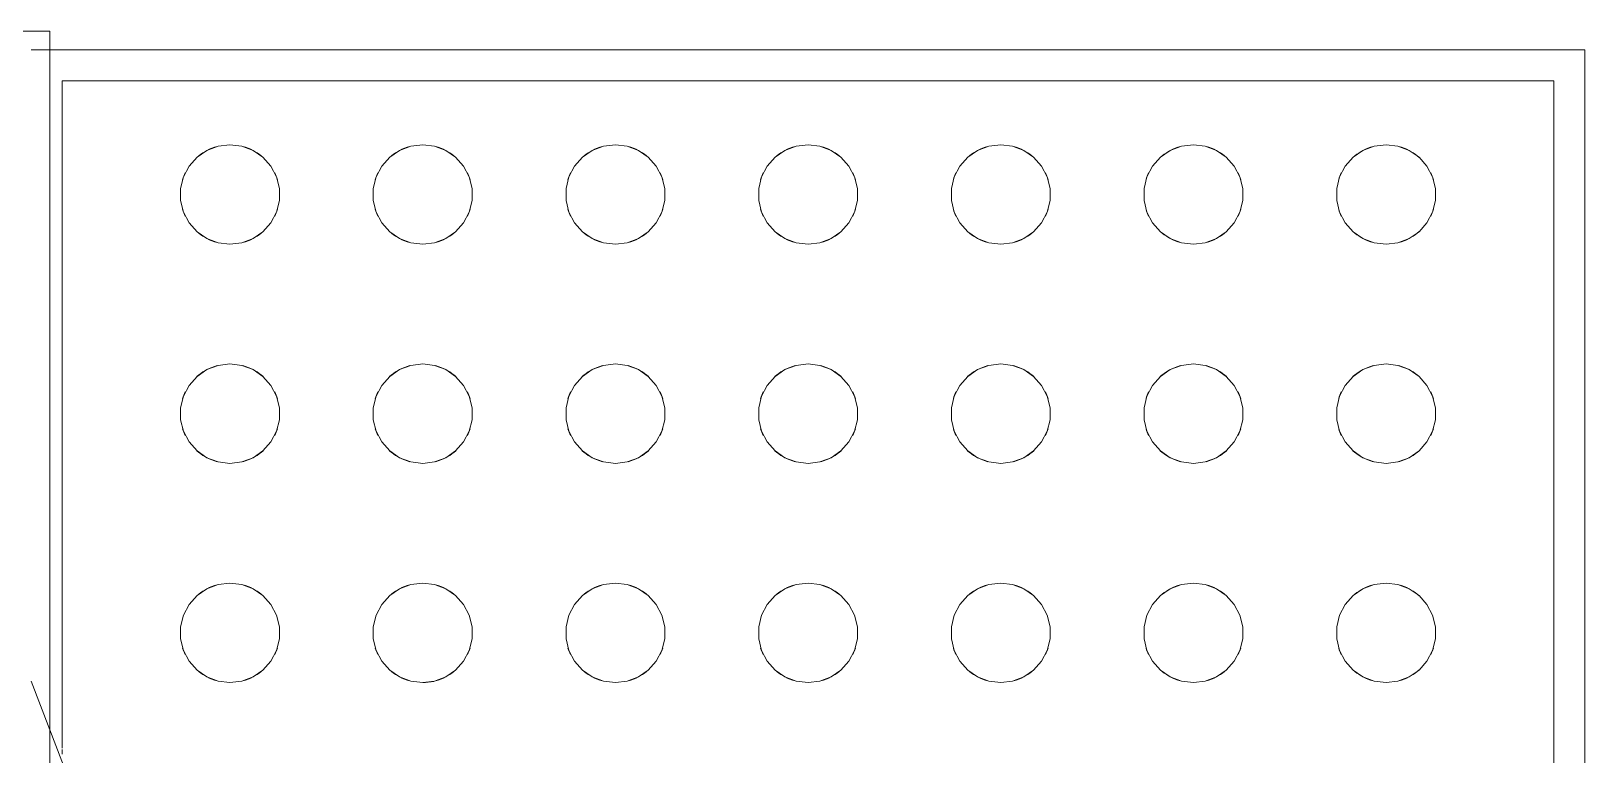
# Model space of a CAD drawing. Header units: metres. Extents: x 147 to 427, y -16 to 162.
# Drawn here: x 177.1036 to 177.3536, y 83.5653 to 83.6817 of the extents above; entities that cross this region are included whole.
import ezdxf

# ---------------------------------------------------------------- set-up
doc = ezdxf.new("R2010")
doc.units = ezdxf.units.M
doc.layers.add('P-SANR-FIXT', color=7, linetype='Continuous', lineweight=5)

# ---------------------------------------------------------------- blocks, each defined once
blk = doc.blocks.new('UT_Bebedouro Industrial - UT_Bebedouro Industrial-3662647-BANHEIROS E VESTIÁRIO')
at = {"layer": 'P-SANR-FIXT', "color": 9, "true_color": 0xc0c0c0}
for p, q in [((0.343, -0.243), (0.343, 0.243)), ((-0.343, -0.243), (0.343, -0.243)), ((0.23065, -0.243), (0.21719, -0.24819)), ((0.34, -0.243), (0.34, -0.49)), ((0.22767, -0.245), (0.335, -0.245)), ((0.335, -0.245), (0.335, -0.485)), ((0.335, -0.485), (-0.335, -0.485)), ((0.34, -0.49), (-0.34, -0.49))]:
    blk.add_line(p, q, dxfattribs=at)
at = {"layer": 'P-SANR-FIXT', "color": 254, "true_color": 0xd3d3d3}
for p, q in [((0.343, 0.243), (0.343, -0.243)), ((0.23844, -0.24), (0.23065, -0.243)), ((0.34, -0.24), (0.34, -0.243)), ((0.343, -0.243), (-0.343, -0.243)), ((0.34, -0.49), (0.34, -0.243)), ((0.22673, -0.245), (0.22746, -0.245)), ((0.335, -0.245), (0.22767, -0.245)), ((0.335, -0.245), (0.335, -0.485)), ((0.335, -0.485), (-0.335, -0.485)), ((-0.34, -0.49), (0.34, -0.49))]:
    blk.add_line(p, q, dxfattribs=at)
at = {"layer": 'P-SANR-FIXT', "color": 254, "true_color": 0xe0e0e0}
for p, q in [((0.34, -0.243), (0.34, -0.24)), ((0.22746, -0.245), (0.22673, -0.245))]:
    blk.add_line(p, q, dxfattribs=at)
at = {"layer": 'P-SANR-FIXT', "color": 9, "true_color": 0xc0c0c0, "flags": 128}
for points in [[(0.23823, -0.272), (0.23846, -0.27009), (0.23915, -0.26828), (0.24024, -0.2667), (0.24169, -0.26542), (0.24339, -0.26452), (0.24527, -0.26406), (0.24719, -0.26406), (0.24907, -0.26452), (0.25077, -0.26542), (0.25222, -0.2667), (0.25331, -0.26828), (0.254, -0.27009), (0.25423, -0.272)], [(0.27348, -0.272), (0.27371, -0.27009), (0.27439, -0.26828), (0.27549, -0.2667), (0.27693, -0.26542), (0.27864, -0.26452), (0.28051, -0.26406), (0.28244, -0.26406), (0.28431, -0.26452), (0.28602, -0.26542), (0.28746, -0.2667), (0.28856, -0.26828), (0.28924, -0.27009), (0.28948, -0.272)], [(0.30872, -0.272), (0.30895, -0.27009), (0.30964, -0.26828), (0.31073, -0.2667), (0.31218, -0.26542), (0.31388, -0.26452), (0.31576, -0.26406), (0.31769, -0.26406), (0.31956, -0.26452), (0.32127, -0.26542), (0.32271, -0.2667), (0.32381, -0.26828), (0.32449, -0.27009), (0.32472, -0.272)], [(0.25423, -0.272), (0.254, -0.27391), (0.25331, -0.27572), (0.25222, -0.2773), (0.25077, -0.27858), (0.24907, -0.27948), (0.24719, -0.27994), (0.24527, -0.27994), (0.24339, -0.27948), (0.24169, -0.27858), (0.24024, -0.2773), (0.23915, -0.27572), (0.23846, -0.27391), (0.23823, -0.272)], [(0.28948, -0.272), (0.28924, -0.27391), (0.28856, -0.27572), (0.28746, -0.2773), (0.28602, -0.27858), (0.28431, -0.27948), (0.28244, -0.27994), (0.28051, -0.27994), (0.27864, -0.27948), (0.27693, -0.27858), (0.27549, -0.2773), (0.27439, -0.27572), (0.27371, -0.27391), (0.27348, -0.272)], [(0.32472, -0.272), (0.32449, -0.27391), (0.32381, -0.27572), (0.32271, -0.2773), (0.32127, -0.27858), (0.31956, -0.27948), (0.31769, -0.27994), (0.31576, -0.27994), (0.31388, -0.27948), (0.31218, -0.27858), (0.31073, -0.2773), (0.30964, -0.27572), (0.30895, -0.27391), (0.30872, -0.272)], [(0.23823, -0.303), (0.23846, -0.30109), (0.23915, -0.29928), (0.24024, -0.2977), (0.24169, -0.29642), (0.24339, -0.29552), (0.24527, -0.29506), (0.24719, -0.29506), (0.24907, -0.29552), (0.25077, -0.29642), (0.25222, -0.2977), (0.25331, -0.29928), (0.254, -0.30109), (0.25423, -0.303)], [(0.27348, -0.303), (0.27371, -0.30109), (0.27439, -0.29928), (0.27549, -0.2977), (0.27693, -0.29642), (0.27864, -0.29552), (0.28051, -0.29506), (0.28244, -0.29506), (0.28431, -0.29552), (0.28602, -0.29642), (0.28746, -0.2977), (0.28856, -0.29928), (0.28924, -0.30109), (0.28948, -0.303)], [(0.30872, -0.303), (0.30895, -0.30109), (0.30964, -0.29928), (0.31073, -0.2977), (0.31218, -0.29642), (0.31388, -0.29552), (0.31576, -0.29506), (0.31769, -0.29506), (0.31956, -0.29552), (0.32127, -0.29642), (0.32271, -0.2977), (0.32381, -0.29928), (0.32449, -0.30109), (0.32472, -0.303)], [(0.25423, -0.303), (0.254, -0.30491), (0.25331, -0.30672), (0.25222, -0.3083), (0.25077, -0.30958), (0.24907, -0.31048), (0.24719, -0.31094), (0.24527, -0.31094), (0.24339, -0.31048), (0.24169, -0.30958), (0.24024, -0.3083), (0.23915, -0.30672), (0.23846, -0.30491), (0.23823, -0.303)], [(0.28948, -0.303), (0.28924, -0.30491), (0.28856, -0.30672), (0.28746, -0.3083), (0.28602, -0.30958), (0.28431, -0.31048), (0.28244, -0.31094), (0.28051, -0.31094), (0.27864, -0.31048), (0.27693, -0.30958), (0.27549, -0.3083), (0.27439, -0.30672), (0.27371, -0.30491), (0.27348, -0.303)], [(0.32472, -0.303), (0.32449, -0.30491), (0.32381, -0.30672), (0.32271, -0.3083), (0.32127, -0.30958), (0.31956, -0.31048), (0.31769, -0.31094), (0.31576, -0.31094), (0.31388, -0.31048), (0.31218, -0.30958), (0.31073, -0.3083), (0.30964, -0.30672), (0.30895, -0.30491), (0.30872, -0.303)], [(0.23823, -0.334), (0.23846, -0.33209), (0.23915, -0.33028), (0.24024, -0.3287), (0.24169, -0.32742), (0.24339, -0.32652), (0.24527, -0.32606), (0.24719, -0.32606), (0.24907, -0.32652), (0.25077, -0.32742), (0.25222, -0.3287), (0.25331, -0.33028), (0.254, -0.33209), (0.25423, -0.334)], [(0.27348, -0.334), (0.27371, -0.33209), (0.27439, -0.33028), (0.27549, -0.3287), (0.27693, -0.32742), (0.27864, -0.32652), (0.28051, -0.32606), (0.28244, -0.32606), (0.28431, -0.32652), (0.28602, -0.32742), (0.28746, -0.3287), (0.28856, -0.33028), (0.28924, -0.33209), (0.28948, -0.334)], [(0.30872, -0.334), (0.30895, -0.33209), (0.30964, -0.33028), (0.31073, -0.3287), (0.31218, -0.32742), (0.31388, -0.32652), (0.31576, -0.32606), (0.31769, -0.32606), (0.31956, -0.32652), (0.32127, -0.32742), (0.32271, -0.3287), (0.32381, -0.33028), (0.32449, -0.33209), (0.32472, -0.334)], [(0.25423, -0.334), (0.254, -0.33591), (0.25331, -0.33772), (0.25222, -0.3393), (0.25077, -0.34058), (0.24907, -0.34148), (0.24719, -0.34194), (0.24527, -0.34194), (0.24339, -0.34148), (0.24169, -0.34058), (0.24024, -0.3393), (0.23915, -0.33772), (0.23846, -0.33591), (0.23823, -0.334)], [(0.28948, -0.334), (0.28924, -0.33591), (0.28856, -0.33772), (0.28746, -0.3393), (0.28602, -0.34058), (0.28431, -0.34148), (0.28244, -0.34194), (0.28051, -0.34194), (0.27864, -0.34148), (0.27693, -0.34058), (0.27549, -0.3393), (0.27439, -0.33772), (0.27371, -0.33591), (0.27348, -0.334)], [(0.32472, -0.334), (0.32449, -0.33591), (0.32381, -0.33772), (0.32271, -0.3393), (0.32127, -0.34058), (0.31956, -0.34148), (0.31769, -0.34194), (0.31576, -0.34194), (0.31388, -0.34148), (0.31218, -0.34058), (0.31073, -0.3393), (0.30964, -0.33772), (0.30895, -0.33591), (0.30872, -0.334)], [(0.23823, -0.365), (0.23846, -0.36309), (0.23915, -0.36128), (0.24024, -0.3597), (0.24169, -0.35842), (0.24339, -0.35752), (0.24527, -0.35706), (0.24719, -0.35706), (0.24907, -0.35752), (0.25077, -0.35842), (0.25222, -0.3597), (0.25331, -0.36128), (0.254, -0.36309), (0.25423, -0.365)], [(0.27348, -0.365), (0.27371, -0.36309), (0.27439, -0.36128), (0.27549, -0.3597), (0.27693, -0.35842), (0.27864, -0.35752), (0.28051, -0.35706), (0.28244, -0.35706), (0.28431, -0.35752), (0.28602, -0.35842), (0.28746, -0.3597), (0.28856, -0.36128), (0.28924, -0.36309), (0.28948, -0.365)], [(0.30872, -0.365), (0.30895, -0.36309), (0.30964, -0.36128), (0.31073, -0.3597), (0.31218, -0.35842), (0.31388, -0.35752), (0.31576, -0.35706), (0.31769, -0.35706), (0.31956, -0.35752), (0.32127, -0.35842), (0.32271, -0.3597), (0.32381, -0.36128), (0.32449, -0.36309), (0.32472, -0.365)], [(0.25423, -0.365), (0.254, -0.36691), (0.25331, -0.36872), (0.25222, -0.3703), (0.25077, -0.37158), (0.24907, -0.37248), (0.24719, -0.37294), (0.24527, -0.37294), (0.24339, -0.37248), (0.24169, -0.37158), (0.24024, -0.3703), (0.23915, -0.36872), (0.23846, -0.36691), (0.23823, -0.365)], [(0.28948, -0.365), (0.28924, -0.36691), (0.28856, -0.36872), (0.28746, -0.3703), (0.28602, -0.37158), (0.28431, -0.37248), (0.28244, -0.37294), (0.28051, -0.37294), (0.27864, -0.37248), (0.27693, -0.37158), (0.27549, -0.3703), (0.27439, -0.36872), (0.27371, -0.36691), (0.27348, -0.365)], [(0.32472, -0.365), (0.32449, -0.36691), (0.32381, -0.36872), (0.32271, -0.3703), (0.32127, -0.37158), (0.31956, -0.37248), (0.31769, -0.37294), (0.31576, -0.37294), (0.31388, -0.37248), (0.31218, -0.37158), (0.31073, -0.3703), (0.30964, -0.36872), (0.30895, -0.36691), (0.30872, -0.365)], [(0.23823, -0.396), (0.23846, -0.39409), (0.23915, -0.39228), (0.24024, -0.3907), (0.24169, -0.38942), (0.24339, -0.38852), (0.24527, -0.38806), (0.24719, -0.38806), (0.24907, -0.38852), (0.25077, -0.38942), (0.25222, -0.3907), (0.25331, -0.39228), (0.254, -0.39409), (0.25423, -0.396)], [(0.27348, -0.396), (0.27371, -0.39409), (0.27439, -0.39228), (0.27549, -0.3907), (0.27693, -0.38942), (0.27864, -0.38852), (0.28051, -0.38806), (0.28244, -0.38806), (0.28431, -0.38852), (0.28602, -0.38942), (0.28746, -0.3907), (0.28856, -0.39228), (0.28924, -0.39409), (0.28948, -0.396)], [(0.30872, -0.396), (0.30895, -0.39409), (0.30964, -0.39228), (0.31073, -0.3907), (0.31218, -0.38942), (0.31388, -0.38852), (0.31576, -0.38806), (0.31769, -0.38806), (0.31956, -0.38852), (0.32127, -0.38942), (0.32271, -0.3907), (0.32381, -0.39228), (0.32449, -0.39409), (0.32472, -0.396)], [(0.25423, -0.396), (0.254, -0.39791), (0.25331, -0.39972), (0.25222, -0.4013), (0.25077, -0.40258), (0.24907, -0.40348), (0.24719, -0.40394), (0.24527, -0.40394), (0.24339, -0.40348), (0.24169, -0.40258), (0.24024, -0.4013), (0.23915, -0.39972), (0.23846, -0.39791), (0.23823, -0.396)], [(0.28948, -0.396), (0.28924, -0.39791), (0.28856, -0.39972), (0.28746, -0.4013), (0.28602, -0.40258), (0.28431, -0.40348), (0.28244, -0.40394), (0.28051, -0.40394), (0.27864, -0.40348), (0.27693, -0.40258), (0.27549, -0.4013), (0.27439, -0.39972), (0.27371, -0.39791), (0.27348, -0.396)], [(0.32472, -0.396), (0.32449, -0.39791), (0.32381, -0.39972), (0.32271, -0.4013), (0.32127, -0.40258), (0.31956, -0.40348), (0.31769, -0.40394), (0.31576, -0.40394), (0.31388, -0.40348), (0.31218, -0.40258), (0.31073, -0.4013), (0.30964, -0.39972), (0.30895, -0.39791), (0.30872, -0.396)], [(0.23823, -0.427), (0.23846, -0.42509), (0.23915, -0.42328), (0.24024, -0.4217), (0.24169, -0.42042), (0.24339, -0.41952), (0.24527, -0.41906), (0.24719, -0.41906), (0.24907, -0.41952), (0.25077, -0.42042), (0.25222, -0.4217), (0.25331, -0.42328), (0.254, -0.42509), (0.25423, -0.427)], [(0.27348, -0.427), (0.27371, -0.42509), (0.27439, -0.42328), (0.27549, -0.4217), (0.27693, -0.42042), (0.27864, -0.41952), (0.28051, -0.41906), (0.28244, -0.41906), (0.28431, -0.41952), (0.28602, -0.42042), (0.28746, -0.4217), (0.28856, -0.42328), (0.28924, -0.42509), (0.28948, -0.427)], [(0.30872, -0.427), (0.30895, -0.42509), (0.30964, -0.42328), (0.31073, -0.4217), (0.31218, -0.42042), (0.31388, -0.41952), (0.31576, -0.41906), (0.31769, -0.41906), (0.31956, -0.41952), (0.32127, -0.42042), (0.32271, -0.4217), (0.32381, -0.42328), (0.32449, -0.42509), (0.32472, -0.427)], [(0.25423, -0.427), (0.254, -0.42891), (0.25331, -0.43072), (0.25222, -0.4323), (0.25077, -0.43358), (0.24907, -0.43448), (0.24719, -0.43494), (0.24527, -0.43494), (0.24339, -0.43448), (0.24169, -0.43358), (0.24024, -0.4323), (0.23915, -0.43072), (0.23846, -0.42891), (0.23823, -0.427)], [(0.28948, -0.427), (0.28924, -0.42891), (0.28856, -0.43072), (0.28746, -0.4323), (0.28602, -0.43358), (0.28431, -0.43448), (0.28244, -0.43494), (0.28051, -0.43494), (0.27864, -0.43448), (0.27693, -0.43358), (0.27549, -0.4323), (0.27439, -0.43072), (0.27371, -0.42891), (0.27348, -0.427)], [(0.32472, -0.427), (0.32449, -0.42891), (0.32381, -0.43072), (0.32271, -0.4323), (0.32127, -0.43358), (0.31956, -0.43448), (0.31769, -0.43494), (0.31576, -0.43494), (0.31388, -0.43448), (0.31218, -0.43358), (0.31073, -0.4323), (0.30964, -0.43072), (0.30895, -0.42891), (0.30872, -0.427)], [(0.23823, -0.458), (0.23846, -0.45609), (0.23915, -0.45428), (0.24024, -0.4527), (0.24169, -0.45142), (0.24339, -0.45052), (0.24527, -0.45006), (0.24719, -0.45006), (0.24907, -0.45052), (0.25077, -0.45142), (0.25222, -0.4527), (0.25331, -0.45428), (0.254, -0.45609), (0.25423, -0.458)], [(0.27348, -0.458), (0.27371, -0.45609), (0.27439, -0.45428), (0.27549, -0.4527), (0.27693, -0.45142), (0.27864, -0.45052), (0.28051, -0.45006), (0.28244, -0.45006), (0.28431, -0.45052), (0.28602, -0.45142), (0.28746, -0.4527), (0.28856, -0.45428), (0.28924, -0.45609), (0.28948, -0.458)], [(0.30872, -0.458), (0.30895, -0.45609), (0.30964, -0.45428), (0.31073, -0.4527), (0.31218, -0.45142), (0.31388, -0.45052), (0.31576, -0.45006), (0.31769, -0.45006), (0.31956, -0.45052), (0.32127, -0.45142), (0.32271, -0.4527), (0.32381, -0.45428), (0.32449, -0.45609), (0.32472, -0.458)], [(0.25423, -0.458), (0.254, -0.45991), (0.25331, -0.46172), (0.25222, -0.4633), (0.25077, -0.46458), (0.24907, -0.46548), (0.24719, -0.46594), (0.24527, -0.46594), (0.24339, -0.46548), (0.24169, -0.46458), (0.24024, -0.4633), (0.23915, -0.46172), (0.23846, -0.45991), (0.23823, -0.458)], [(0.28948, -0.458), (0.28924, -0.45991), (0.28856, -0.46172), (0.28746, -0.4633), (0.28602, -0.46458), (0.28431, -0.46548), (0.28244, -0.46594), (0.28051, -0.46594), (0.27864, -0.46548), (0.27693, -0.46458), (0.27549, -0.4633), (0.27439, -0.46172), (0.27371, -0.45991), (0.27348, -0.458)], [(0.32472, -0.458), (0.32449, -0.45991), (0.32381, -0.46172), (0.32271, -0.4633), (0.32127, -0.46458), (0.31956, -0.46548), (0.31769, -0.46594), (0.31576, -0.46594), (0.31388, -0.46548), (0.31218, -0.46458), (0.31073, -0.4633), (0.30964, -0.46172), (0.30895, -0.45991), (0.30872, -0.458)]]:
    blk.add_lwpolyline(points, dxfattribs=at)
at = {"layer": 'P-SANR-FIXT', "color": 9, "true_color": 0xc0c0c0}
for centre, start, end in [((0.24623, -0.272), 107.7069, 115.8856), ((0.28148, -0.272), 107.7069, 115.8856), ((0.28148, -0.272), 64.1144, 72.2931), ((0.31672, -0.272), 107.7069, 115.8856), ((0.31672, -0.272), 64.1144, 72.2931), ((0.24623, -0.272), 244.1144, 252.2931), ((0.28148, -0.272), 244.1144, 252.2931), ((0.28148, -0.272), 287.7069, 295.8856), ((0.31672, -0.272), 244.1144, 252.2931), ((0.31672, -0.272), 287.7069, 295.8856), ((0.24623, -0.303), 107.7069, 115.8856), ((0.28148, -0.303), 107.7069, 115.8856), ((0.28148, -0.303), 64.1144, 72.2931), ((0.31672, -0.303), 107.7069, 115.8856), ((0.31672, -0.303), 64.1144, 72.2931), ((0.24623, -0.303), 244.1144, 252.2931), ((0.28148, -0.303), 244.1144, 252.2931), ((0.28148, -0.303), 287.7069, 295.8856), ((0.31672, -0.303), 244.1144, 252.2931), ((0.31672, -0.303), 287.7069, 295.8856), ((0.24623, -0.334), 107.7069, 115.8856), ((0.28148, -0.334), 107.7069, 115.8856), ((0.28148, -0.334), 64.1144, 72.2931), ((0.31672, -0.334), 107.7069, 115.8856), ((0.31672, -0.334), 64.1144, 72.2931), ((0.24623, -0.334), 244.1144, 252.2931), ((0.28148, -0.334), 244.1144, 252.2931), ((0.28148, -0.334), 287.7069, 295.8856), ((0.31672, -0.334), 244.1144, 252.2931), ((0.31672, -0.334), 287.7069, 295.8856), ((0.24623, -0.365), 107.7069, 115.8856), ((0.28148, -0.365), 107.7069, 115.8856), ((0.28148, -0.365), 64.1144, 72.2931), ((0.31672, -0.365), 107.7069, 115.8856), ((0.31672, -0.365), 64.1144, 72.2931), ((0.24623, -0.365), 244.1144, 252.2931), ((0.28148, -0.365), 244.1144, 252.2931), ((0.28148, -0.365), 287.7069, 295.8856), ((0.31672, -0.365), 244.1144, 252.2931), ((0.31672, -0.365), 287.7069, 295.8856), ((0.24623, -0.396), 107.7069, 115.8856), ((0.28148, -0.396), 107.7069, 115.8856), ((0.28148, -0.396), 64.1144, 72.2931), ((0.31672, -0.396), 107.7069, 115.8856), ((0.31672, -0.396), 64.1144, 72.2931), ((0.24623, -0.396), 244.1144, 252.2931), ((0.28148, -0.396), 244.1144, 252.2931), ((0.28148, -0.396), 287.7069, 295.8856), ((0.31672, -0.396), 244.1144, 252.2931), ((0.31672, -0.396), 287.7069, 295.8856), ((0.24623, -0.427), 107.7069, 115.8856), ((0.28148, -0.427), 107.7069, 115.8856), ((0.28148, -0.427), 64.1144, 72.2931), ((0.31672, -0.427), 107.7069, 115.8856), ((0.31672, -0.427), 64.1144, 72.2931), ((0.24623, -0.427), 244.1144, 252.2931), ((0.28148, -0.427), 244.1144, 252.2931), ((0.28148, -0.427), 287.7069, 295.8856), ((0.31672, -0.427), 244.1144, 252.2931), ((0.31672, -0.427), 287.7069, 295.8856), ((0.24623, -0.458), 107.7069, 115.8856), ((0.28148, -0.458), 107.7069, 115.8856), ((0.28148, -0.458), 64.1144, 72.2931), ((0.31672, -0.458), 107.7069, 115.8856), ((0.31672, -0.458), 64.1144, 72.2931), ((0.24623, -0.458), 244.1144, 252.2931), ((0.28148, -0.458), 244.1144, 252.2931), ((0.28148, -0.458), 287.7069, 295.8856), ((0.31672, -0.458), 244.1144, 252.2931), ((0.31672, -0.458), 287.7069, 295.8856)]:
    blk.add_arc(centre, 0.008, start, end, dxfattribs=at)
at = {"layer": 'P-SANR-FIXT', "color": 254, "true_color": 0xd3d3d3}
for centre, start, end in [((0.24623, -0.272), 138.1856, 150), ((0.24623, -0.272), 30, 41.8144), ((0.28148, -0.272), 138.1856, 150), ((0.28148, -0.272), 30, 41.8144), ((0.31672, -0.272), 138.1856, 150), ((0.31672, -0.272), 30, 41.8144), ((0.24623, -0.272), 152.194, 165), ((0.24623, -0.272), 15, 27.806), ((0.28148, -0.272), 152.194, 165), ((0.28148, -0.272), 15, 27.806), ((0.31672, -0.272), 152.194, 165), ((0.31672, -0.272), 15, 27.806), ((0.24623, -0.272), 195, 207.806), ((0.24623, -0.272), 332.194, 345), ((0.28148, -0.272), 195, 207.806), ((0.28148, -0.272), 332.194, 345), ((0.31672, -0.272), 195, 207.806), ((0.31672, -0.272), 332.194, 345), ((0.24623, -0.272), 210, 221.8144), ((0.24623, -0.272), 318.1856, 330), ((0.28148, -0.272), 210, 221.8144), ((0.28148, -0.272), 318.1856, 330), ((0.31672, -0.272), 210, 221.8144), ((0.31672, -0.272), 318.1856, 330), ((0.24623, -0.303), 152.194, 165), ((0.24623, -0.303), 138.1856, 150), ((0.24623, -0.303), 30, 41.8144), ((0.24623, -0.303), 15, 27.806), ((0.28148, -0.303), 152.194, 165), ((0.28148, -0.303), 138.1856, 150), ((0.28148, -0.303), 30, 41.8144), ((0.28148, -0.303), 15, 27.806), ((0.31672, -0.303), 152.194, 165), ((0.31672, -0.303), 138.1856, 150), ((0.31672, -0.303), 30, 41.8144), ((0.31672, -0.303), 15, 27.806), ((0.24623, -0.303), 180, 192.868), ((0.24623, -0.303), 195, 207.806), ((0.24623, -0.303), 210, 221.8144), ((0.24623, -0.303), 318.1856, 330), ((0.24623, -0.303), 332.194, 345), ((0.28148, -0.303), 195, 207.806), ((0.28148, -0.303), 210, 221.8144), ((0.28148, -0.303), 318.1856, 330), ((0.28148, -0.303), 332.194, 345), ((0.31672, -0.303), 195, 207.806), ((0.31672, -0.303), 210, 221.8144), ((0.31672, -0.303), 318.1856, 330), ((0.31672, -0.303), 332.194, 345), ((0.24623, -0.334), 138.1856, 150), ((0.24623, -0.334), 30, 41.8144), ((0.28148, -0.334), 138.1856, 150), ((0.28148, -0.334), 30, 41.8144), ((0.31672, -0.334), 138.1856, 150), ((0.31672, -0.334), 30, 41.8144), ((0.24623, -0.334), 152.194, 165), ((0.24623, -0.334), 15, 27.806), ((0.28148, -0.334), 152.194, 165), ((0.28148, -0.334), 15, 27.806), ((0.31672, -0.334), 152.194, 165), ((0.31672, -0.334), 15, 27.806), ((0.24623, -0.334), 195, 207.806), ((0.24623, -0.334), 332.194, 345), ((0.28148, -0.334), 195, 207.806), ((0.28148, -0.334), 332.194, 345), ((0.31672, -0.334), 195, 207.806), ((0.31672, -0.334), 332.194, 345), ((0.24623, -0.334), 210, 221.8144), ((0.24623, -0.334), 318.1856, 330), ((0.28148, -0.334), 210, 221.8144), ((0.28148, -0.334), 318.1856, 330), ((0.31672, -0.334), 210, 221.8144), ((0.31672, -0.334), 318.1856, 330), ((0.24623, -0.365), 138.1856, 150), ((0.24623, -0.365), 30, 41.8144), ((0.28148, -0.365), 138.1856, 150), ((0.28148, -0.365), 30, 41.8144), ((0.31672, -0.365), 138.1856, 150), ((0.31672, -0.365), 30, 41.8144), ((0.24623, -0.365), 152.194, 165), ((0.24623, -0.365), 15, 27.806), ((0.28148, -0.365), 152.194, 165), ((0.28148, -0.365), 15, 27.806), ((0.31672, -0.365), 152.194, 165), ((0.31672, -0.365), 15, 27.806), ((0.24623, -0.365), 195, 207.806), ((0.24623, -0.365), 332.194, 345), ((0.28148, -0.365), 195, 207.806), ((0.28148, -0.365), 332.194, 345), ((0.31672, -0.365), 195, 207.806), ((0.31672, -0.365), 332.194, 345), ((0.24623, -0.365), 210, 221.8144), ((0.24623, -0.365), 318.1856, 330), ((0.28148, -0.365), 210, 221.8144), ((0.28148, -0.365), 318.1856, 330), ((0.31672, -0.365), 210, 221.8144), ((0.31672, -0.365), 318.1856, 330), ((0.24623, -0.396), 152.194, 165), ((0.24623, -0.396), 138.1856, 150), ((0.24623, -0.396), 30, 41.8144), ((0.24623, -0.396), 15, 27.806), ((0.28148, -0.396), 152.194, 165), ((0.28148, -0.396), 138.1856, 150), ((0.28148, -0.396), 30, 41.8144), ((0.28148, -0.396), 15, 27.806), ((0.31672, -0.396), 152.194, 165), ((0.31672, -0.396), 138.1856, 150), ((0.31672, -0.396), 30, 41.8144), ((0.31672, -0.396), 15, 27.806), ((0.24623, -0.396), 195, 207.806), ((0.24623, -0.396), 210, 221.8144), ((0.24623, -0.396), 318.1856, 330), ((0.24623, -0.396), 332.194, 345), ((0.28148, -0.396), 195, 207.806), ((0.28148, -0.396), 210, 221.8144), ((0.28148, -0.396), 318.1856, 330), ((0.28148, -0.396), 332.194, 345), ((0.31672, -0.396), 195, 207.806), ((0.31672, -0.396), 210, 221.8144), ((0.31672, -0.396), 318.1856, 330), ((0.31672, -0.396), 332.194, 345), ((0.24623, -0.427), 138.1856, 150), ((0.24623, -0.427), 30, 41.8144), ((0.28148, -0.427), 138.1856, 150), ((0.28148, -0.427), 30, 41.8144), ((0.31672, -0.427), 138.1856, 150), ((0.31672, -0.427), 30, 41.8144), ((0.24623, -0.427), 152.194, 165), ((0.24623, -0.427), 15, 27.806), ((0.28148, -0.427), 152.194, 165), ((0.28148, -0.427), 15, 27.806), ((0.31672, -0.427), 152.194, 165), ((0.31672, -0.427), 15, 27.806), ((0.24623, -0.427), 195, 207.806), ((0.24623, -0.427), 332.194, 345), ((0.28148, -0.427), 195, 207.806), ((0.28148, -0.427), 332.194, 345), ((0.31672, -0.427), 195, 207.806), ((0.31672, -0.427), 332.194, 345), ((0.24623, -0.427), 210, 221.8144), ((0.24623, -0.427), 318.1856, 330), ((0.28148, -0.427), 210, 221.8144), ((0.28148, -0.427), 318.1856, 330), ((0.31672, -0.427), 210, 221.8144), ((0.31672, -0.427), 318.1856, 330), ((0.24623, -0.458), 152.194, 165), ((0.24623, -0.458), 138.1856, 150), ((0.24623, -0.458), 30, 41.8144), ((0.24623, -0.458), 15, 27.806), ((0.28148, -0.458), 152.194, 165), ((0.28148, -0.458), 138.1856, 150), ((0.28148, -0.458), 30, 41.8144), ((0.28148, -0.458), 15, 27.806), ((0.31672, -0.458), 152.194, 165), ((0.31672, -0.458), 138.1856, 150), ((0.31672, -0.458), 30, 41.8144), ((0.31672, -0.458), 15, 27.806), ((0.24623, -0.458), 195, 207.806), ((0.24623, -0.458), 210, 221.8144), ((0.24623, -0.458), 318.1856, 330), ((0.24623, -0.458), 332.194, 345), ((0.28148, -0.458), 195, 207.806), ((0.28148, -0.458), 210, 221.8144), ((0.28148, -0.458), 318.1856, 330), ((0.28148, -0.458), 332.194, 345), ((0.31672, -0.458), 195, 207.806), ((0.31672, -0.458), 210, 221.8144), ((0.31672, -0.458), 318.1856, 330), ((0.31672, -0.458), 332.194, 345)]:
    blk.add_arc(centre, 0.008, start, end, dxfattribs=at)
at = {"layer": 'P-SANR-FIXT', "color": 254, "true_color": 0xe9e9e9}
blk.add_arc((0.24623, -0.303), 0.008, 192.868, 195, dxfattribs=at)

msp = doc.modelspace()

# ---------------------------------------------------------------- block references
at = {"layer": 'P-SANR-FIXT', "color": 254, "true_color": 0xe0e0e0, "rotation": 89.99999999999953}
msp.add_blockref('UT_Bebedouro Industrial - UT_Bebedouro Industrial-3662647-BANHEIROS E VESTIÁRIO', (176.86357, 83.3387), dxfattribs=at)

doc.saveas('drawing.dxf')
